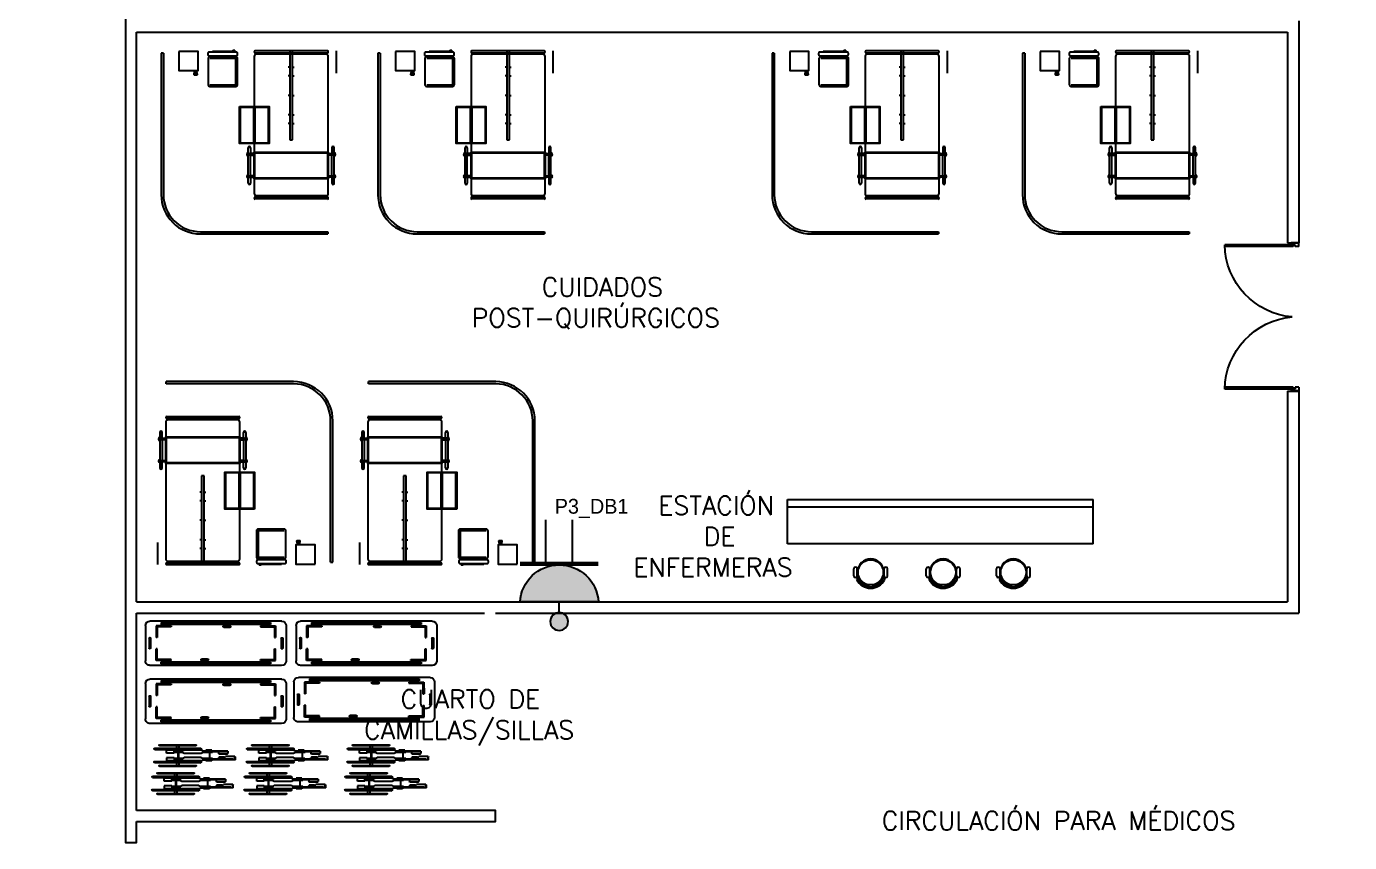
# Model space of a CAD drawing. Header units: metres. Extents: x -39 to 21688, y -24 to 9022.
# Drawn here: x 142.68 to 160.56, y 13.4 to 24.43 of the extents above; entities that cross this region are included whole.
import ezdxf

# ---------------------------------------------------------------- set-up
doc = ezdxf.new("R2010")
doc.units = ezdxf.units.M
doc.header["$MEASUREMENT"] = 0
for name, color, linetype in [('AN-TEXTO', 3, 'Continuous'), ('AR-MOBILIRIO', 1, 'Continuous'), ('AR-MUROS', 6, 'Continuous'), ('AR-PUERTAS', 2, 'Continuous'), ('AR-SUELO', 1, 'Continuous'), ('AR-VENTANAS', 2, 'Continuous'), ('MOBILIARIO', 42, 'Continuous')]:
    doc.layers.add(name, color=color, linetype=linetype)
doc.styles.add('REGULAR-2.5', font='romans.shx', dxfattribs={"height": 2.5})

# ---------------------------------------------------------------- blocks, each defined once
blk = doc.blocks.new('A$C15E859FE')
at = {"layer": 'AR-MOBILIRIO'}
for p, q in [((0.001, 1.84), (0, 0.06)), ((0.541, 1.9), (0.061, 1.9)), ((0.366, 1.855), (0.236, 1.855)), ((0.366, 1.835), (0.236, 1.835)), ((0.601, 1.84), (0.6, 0.06)), ((0.021, 1.69), (0.02, 0.21)), ((0.047, 1.69), (0.021, 1.69)), ((0.047, 1.69), (0.046, 0.21)), ((0.066, 1.553), (0.066, 1.758)), ((0.066, 1.758), (0.224, 1.758)), ((0.081, 1.553), (0.081, 1.743)), ((0.081, 1.743), (0.224, 1.743)), ((0.224, 1.743), (0.224, 1.758)), ((0.537, 1.757), (0.379, 1.758)), ((0.379, 1.743), (0.379, 1.758)), ((0.522, 1.742), (0.379, 1.743)), ((0.522, 1.553), (0.522, 1.742)), ((0.537, 1.553), (0.537, 1.757)), ((0.555, 1.69), (0.554, 0.21)), ((0.581, 1.69), (0.555, 1.69)), ((0.581, 1.69), (0.58, 0.21)), ((0.066, 1.553), (0.081, 1.553)), ((0.537, 1.553), (0.522, 1.553)), ((0.515, 1.14), (0.515, 1.06)), ((0.535, 1.14), (0.535, 1.06)), ((0.067, 0.84), (0.067, 0.76)), ((0.087, 0.84), (0.087, 0.76)), ((0.046, 0.21), (0.02, 0.21)), ((0.065, 0.348), (0.065, 0.143)), ((0.065, 0.348), (0.08, 0.348)), ((0.08, 0.348), (0.08, 0.158)), ((0.521, 0.347), (0.52, 0.158)), ((0.536, 0.347), (0.521, 0.347)), ((0.536, 0.347), (0.535, 0.143)), ((0.58, 0.21), (0.554, 0.21)), ((0.54, 0), (0.06, 0)), ((0.065, 0.143), (0.223, 0.143)), ((0.08, 0.158), (0.223, 0.158)), ((0.223, 0.158), (0.223, 0.143)), ((0.365, 0.07), (0.235, 0.07)), ((0.365, 0.05), (0.235, 0.05)), ((0.52, 0.158), (0.378, 0.158)), ((0.378, 0.158), (0.378, 0.143)), ((0.535, 0.143), (0.378, 0.143))]:
    blk.add_line(p, q, dxfattribs=at)
for centre, radius, start, end in [((0.061, 1.84), 0.06, 89.9537, 179.9537), ((0.236, 1.845), 0.01, 89.9537, 269.9537), ((0.366, 1.845), 0.01, 269.9537, 89.9537), ((0.541, 1.84), 0.06, 359.9537, 89.9537), ((0.525, 1.14), 0.01, 359.9537, 179.9537), ((0.525, 1.06), 0.01, 179.9537, 359.9537), ((0.077, 0.84), 0.01, 359.9537, 179.9537), ((0.077, 0.76), 0.01, 179.9537, 359.9537), ((0.06, 0.06), 0.06, 179.9537, 269.9537), ((0.235, 0.06), 0.01, 89.9537, 269.9537), ((0.365, 0.06), 0.01, 269.9537, 89.9537), ((0.54, 0.06), 0.06, 269.9537, 359.9537)]:
    blk.add_arc(centre, radius, start, end, dxfattribs=at)
blk = doc.blocks.new('111111')
at = {"layer": 'AR-PUERTAS', "linetype": 'Continuous'}
for p, q in [((254.317, 121.561), (254.317, 122.51)), ((254.342, 121.586), (254.342, 122.51)), ((256.267, 122.51), (256.242, 122.51)), ((256.242, 121.586), (256.242, 122.51)), ((256.267, 121.561), (256.267, 122.51)), ((254.292, 121.511), (254.292, 121.611)), ((254.317, 121.611), (254.292, 121.611)), ((254.342, 121.586), (254.317, 121.586)), ((254.342, 121.561), (254.317, 121.561)), ((254.342, 121.511), (254.342, 121.561)), ((256.242, 121.586), (256.267, 121.586)), ((256.242, 121.511), (256.242, 121.561)), ((256.242, 121.561), (256.267, 121.561)), ((256.267, 121.611), (256.292, 121.611)), ((256.292, 121.511), (256.292, 121.611)), ((254.342, 121.511), (254.292, 121.511)), ((256.242, 121.511), (256.292, 121.511))]:
    blk.add_line(p, q, dxfattribs=at)
for centre, start, end in [((254.297, 121.512), 5.0221, 88.847), ((256.287, 121.512), 91.153, 174.9779)]:
    blk.add_arc(centre, 0.999, start, end, dxfattribs=at)
blk = doc.blocks.new('AR-CAMILLA 2')
at = {"layer": 'AR-MOBILIRIO'}
for p, q in [((-0.11, 0.319, 0), (-0.41, 0.319, 0)), ((-0.41, 0.195, 0), (-0.41, -0.78, 0)), ((-0.385, -0.78, 0), (-0.385, 0.195, 0)), ((1.515, 0.207, 0), (-0.335, 0.207, 0)), ((1.377, 0.287, 0), (0.897, 0.287, 0)), ((0.897, 0.257, 0), (0.977, 0.257, 0)), ((0.957, -0.793, 0), (0.957, 0.207, 0)), ((0.957, 0.207, 0), (1.317, 0.207, 0)), ((0.967, -0.783, 0), (0.967, 0.197, 0)), ((0.967, 0.197, 0), (1.307, 0.197, 0)), ((0.977, 0.207, 0), (0.977, 0.27, 0)), ((0.997, 0.27, 0), (0.997, 0.207, 0)), ((1.277, 0.257, 0), (0.997, 0.257, 0)), ((1.277, 0.207, 0), (1.277, 0.27, 0)), ((1.297, 0.27, 0), (1.297, 0.207, 0)), ((1.297, 0.257, 0), (1.377, 0.257, 0)), ((1.307, 0.197, 0), (1.307, -0.783, 0)), ((1.317, 0.207, 0), (1.317, -0.793, 0)), ((1.565, -0.78, 0), (1.565, 0.195, 0)), ((1.59, 0.195, 0), (1.59, -0.78, 0)), ((2.032, -1.52, 0), (2.032, 0.2, 0)), ((2.032, 0.2, 0), (2.062, 0.2, 0)), ((2.062, -1.52, 0), (2.062, 0.2, 0)), ((-0.385, 0.157, 0), (-0.365, 0.157, 0)), ((-0.365, 0.177, 0), (-0.365, -0.763, 0)), ((1.545, -0.763, 0), (1.545, 0.177, 0)), ((1.565, 0.157, 0), (1.545, 0.157, 0)), ((0.79, -0.275, 0), (-0.41, -0.275, 0)), ((-0.41, -0.275, 0), (-0.41, -0.31, 0)), ((-0.41, -0.31, 0), (0.79, -0.31, 0)), ((-0.19, -0.275, 0), (-0.19, -0.252, 0)), ((-0.19, -0.31, 0), (-0.19, -0.333, 0)), ((-0.073, -0.275, 0), (-0.073, -0.252, 0)), ((-0.073, -0.31, 0), (-0.073, -0.333, 0)), ((0.19, -0.275, 0), (0.19, -0.252, 0)), ((0.19, -0.31, 0), (0.19, -0.333, 0)), ((0.453, -0.275, 0), (0.453, -0.252, 0)), ((0.453, -0.31, 0), (0.453, -0.333, 0)), ((0.57, -0.275, 0), (0.57, -0.252, 0)), ((0.57, -0.31, 0), (0.57, -0.333, 0)), ((0.79, -0.31, 0), (0.79, -0.275, 0)), ((0.35, -0.603, 0), (0.83, -0.603, 0)), ((0.35, -0.783, 0), (0.35, -0.603, 0)), ((0.83, -0.783, 0), (0.83, -0.603, 0)), ((-0.385, -0.743, 0), (-0.365, -0.743, 0)), ((-0.335, -0.793, 0), (1.515, -0.793, 0)), ((0.34, -0.793, 0), (0.84, -0.793, 0)), ((0.35, -0.783, 0), (0.83, -0.783, 0)), ((0.35, -0.803, 0), (0.83, -0.803, 0)), ((0.35, -0.983, 0), (0.35, -0.803, 0)), ((0.83, -0.983, 0), (0.83, -0.803, 0)), ((0.897, -0.843, 0), (0.977, -0.843, 0)), ((1.377, -0.873, 0), (0.897, -0.873, 0)), ((1.317, -0.793, 0), (0.957, -0.793, 0)), ((1.307, -0.783, 0), (0.967, -0.783, 0)), ((0.977, -0.793, 0), (0.977, -0.856, 0)), ((0.997, -0.856, 0), (0.997, -0.793, 0)), ((1.277, -0.843, 0), (0.997, -0.843, 0)), ((1.277, -0.793, 0), (1.277, -0.856, 0)), ((1.297, -0.856, 0), (1.297, -0.793, 0)), ((1.297, -0.843, 0), (1.377, -0.843, 0)), ((1.565, -0.743, 0), (1.545, -0.743, 0)), ((-0.419, -1.081, 0), (-0.419, -1.054, 0)), ((-0.394, -1.054, 0), (-0.419, -1.054, 0)), ((-0.331, -1.054, 0), (-0.346, -1.054, 0)), ((-0.309, -1.042, 0), (-0.309, -1.392, 0)), ((0.044, -1.04, 0), (-0.306, -1.04, 0)), ((0.35, -0.983, 0), (0.83, -0.983, 0)), ((-0.419, -1.081, 0), (-0.394, -1.081, 0)), ((-0.407, -1.358, 0), (-0.407, -1.081, 0)), ((-0.346, -1.081, 0), (-0.331, -1.081, 0)), ((-0.134, -1.582, 0), (-0.144, -1.582, 0)), ((-0.144, -1.812, 0), (-0.144, -1.584, 0)), ((-0.134, -1.587, 0), (-0.144, -1.587, 0)), ((-0.119, -1.6, 0), (-0.119, -1.569, 0)), ((-0.114, -1.601, 0), (-0.114, -1.568, 0)), ((-0.109, -1.602, 0), (-0.109, -1.567, 0)), ((-0.104, -1.603, 0), (-0.104, -1.566, 0)), ((-0.099, -1.604, 0), (-0.099, -1.565, 0)), ((-0.094, -1.605, 0), (-0.094, -1.565, 0)), ((-0.089, -1.605, 0), (-0.089, -1.564, 0)), ((-0.378, -2.02, 0), (1.532, -2.02, 0)), ((-0.378, -2.02, 0), (-0.378, -2.05, 0)), ((-0.378, -2.05, 0), (1.532, -2.05, 0))]:
    blk.add_line(p, q, dxfattribs=at)
at = {"layer": 'AR-MOBILIRIO', "elevation": 0}
for points in [[(0.34, -0.993), (0.34, -0.593), (0.84, -0.593), (0.84, -0.993)], [(-0.404, -1.812), (-0.144, -1.812), (-0.144, -1.552), (-0.404, -1.552)]]:
    blk.add_lwpolyline(points, close=True, dxfattribs=at)
for points in [[(-0.394, -1.035), (-0.394, -1.406, 0.414214), (-0.379, -1.421), (-0.361, -1.421, 0.414214), (-0.346, -1.406), (-0.346, -1.035, 0.414214), (-0.361, -1.02), (-0.379, -1.02, 0.414214)], [(-0.331, -1.042), (-0.331, -1.392, 0.414214), (-0.306, -1.417), (0.044, -1.417, 0.414214), (0.069, -1.392), (0.069, -1.042, 0.414214), (0.044, -1.017), (-0.306, -1.017, 0.414214)], [(-0.131, -1.572), (-0.091, -1.564, -0.487928), (-0.085, -1.569), (-0.085, -1.6, -0.487928), (-0.091, -1.605), (-0.131, -1.598, -0.344151), (-0.134, -1.593), (-0.134, -1.576, -0.344151)]]:
    blk.add_lwpolyline(points, format="xyb", close=True, dxfattribs=at)
blk.add_lwpolyline([(0.047, -1.392), (0.047, -1.042)], dxfattribs=at)
at = {"layer": 'AR-MOBILIRIO'}
for centre, radius, start, end in [((-0.397, 0.195, 0), 0.0125, 360, 180), ((-0.335, 0.177, 0), 0.03, 90, 180), ((0.897, 0.272, 0), 0.015, 90, 270), ((0.987, 0.287, 0), 0.02, 360, 180), ((0.987, 0.27, 0), 0.01, 360, 180), ((1.287, 0.287, 0), 0.02, 360, 180), ((1.287, 0.27, 0), 0.01, 360, 180), ((1.377, 0.272, 0), 0.015, 270, 90), ((1.515, 0.177, 0), 0.03, 360, 90), ((1.578, 0.195, 0), 0.0125, 360, 180), ((-0.397, -0.78, 0), 0.0125, 180, 360), ((-0.335, -0.763, 0), 0.03, 180, 270), ((0.897, -0.858, 0), 0.015, 90, 270), ((0.987, -0.873, 0), 0.02, 180, 360), ((0.987, -0.856, 0), 0.01, 180, 360), ((1.287, -0.873, 0), 0.02, 180, 360), ((1.287, -0.856, 0), 0.01, 180, 360), ((1.377, -0.858, 0), 0.015, 270, 90), ((1.515, -0.763, 0), 0.03, 270, 360), ((1.578, -0.78, 0), 0.0125, 180, 360), ((-0.306, -1.042, 0), 0.0029, 90, 180), ((0.044, -1.042, 0), 0.0029, 360, 90), ((1.532, -1.52, 0), 0.5, 270, 360), ((1.532, -1.52, 0), 0.53, 270, 360)]:
    blk.add_arc(centre, radius, start, end, dxfattribs=at)
blk = doc.blocks.new('S-RUEDAS2')
at = {"layer": 'AR-MOBILIRIO'}
for p, q in [((-0.146, 0.253), (-0.146, -0.237)), ((-0.133, 0.253), (-0.133, -0.237)), ((-0.097, 0.32), (-0.097, -0.304)), ((-0.081, 0.32), (-0.081, -0.304)), ((0.081, 0.32), (0.081, -0.304)), ((0.097, 0.32), (0.097, -0.304)), ((0.133, 0.253), (0.133, -0.237)), ((0.146, 0.253), (0.146, -0.237)), ((-0.133, 0.024), (-0.097, 0.024)), ((-0.081, 0.024), (-0.061, 0.024)), ((-0.071, 0.058), (-0.071, 0.16)), ((-0.032, 0.16), (-0.071, 0.16)), ((-0.032, 0.058), (-0.071, 0.058)), ((-0.061, -0.056), (-0.061, 0.058)), ((-0.042, -0.055), (-0.042, 0.058)), ((-0.042, 0.008), (0.042, 0.008)), ((-0.042, 0), (0.042, 0)), ((-0.032, 0.058), (-0.032, 0.16)), ((0.032, 0.16), (0.071, 0.16)), ((0.032, 0.058), (0.032, 0.16)), ((0.032, 0.058), (0.071, 0.058)), ((0.042, -0.055), (0.042, 0.058)), ((0.061, -0.056), (0.061, 0.058)), ((0.061, 0.024), (0.081, 0.024)), ((0.071, 0.058), (0.071, 0.16)), ((0.097, 0.024), (0.133, 0.024)), ((-0.133, -0.008), (-0.097, -0.008)), ((-0.081, -0.008), (-0.061, -0.008)), ((-0.074, -0.308), (-0.074, -0.077)), ((-0.028, -0.308), (-0.028, -0.077)), ((0.028, -0.308), (0.028, -0.077)), ((0.061, -0.008), (0.081, -0.008)), ((0.074, -0.308), (0.074, -0.077)), ((0.097, -0.008), (0.133, -0.008)), ((-0.061, -0.462), (-0.061, -0.329)), ((-0.042, -0.462), (-0.042, -0.329)), ((0.042, -0.462), (0.042, -0.329)), ((0.061, -0.462), (0.061, -0.329)), ((-0.071, -0.451), (-0.071, -0.371)), ((-0.061, -0.371), (-0.071, -0.371)), ((-0.061, -0.451), (-0.071, -0.451)), ((-0.061, -0.462), (-0.042, -0.462)), ((-0.058, -0.668), (-0.058, -0.462)), ((-0.048, -0.668), (-0.048, -0.462)), ((-0.042, -0.422), (0.042, -0.422)), ((0.061, -0.462), (0.042, -0.462)), ((0.048, -0.74), (0.048, -0.462)), ((0.058, -0.772), (0.058, -0.462)), ((0.071, -0.371), (0.061, -0.371)), ((0.071, -0.451), (0.061, -0.451)), ((0.071, -0.451), (0.071, -0.371)), ((-0.058, -0.668), (-0.027, -0.668)), ((-0.048, -0.542), (-0.027, -0.542)), ((-0.019, -0.55), (-0.027, -0.542)), ((-0.019, -0.66), (-0.027, -0.668)), ((-0.019, -0.66), (-0.019, -0.55)), ((0.02, -0.63), (0.012, -0.638)), ((0.012, -0.765), (0.012, -0.638)), ((0.048, -0.63), (0.02, -0.63)), ((0.023, -0.55), (0.031, -0.542)), ((0.023, -0.62), (0.023, -0.55)), ((0.048, -0.62), (0.023, -0.62)), ((0.023, -0.62), (0.031, -0.627)), ((0.048, -0.542), (0.031, -0.542)), ((0.048, -0.627), (0.031, -0.627)), ((0.058, -0.765), (0.012, -0.765)), ((0.012, -0.765), (0.02, -0.772)), ((0.058, -0.772), (0.02, -0.772)), ((0.058, -0.74), (0.048, -0.74))]:
    blk.add_line(p, q, dxfattribs=at)
for centre, radius, start, end in [((-0.14, 0.253), 0.00653, 360, 180), ((-0.089, 0.32), 0.00816, 360, 180), ((0.089, 0.32), 0.00816, 360, 180), ((0.14, 0.253), 0.00653, 0, 180), ((-0.051, -0.077), 0.0231, 360, 180), ((0.051, -0.077), 0.0231, 360, 180), ((-0.14, -0.237), 0.00653, 180, 0), ((-0.089, -0.304), 0.00816, 180, 0), ((-0.051, -0.308), 0.0231, 180, 0), ((0.051, -0.308), 0.0231, 180, 0), ((0.089, -0.304), 0.00816, 180, 0), ((0.14, -0.237), 0.00653, 180, 0)]:
    blk.add_arc(centre, radius, start, end, dxfattribs=at)
blk = doc.blocks.new('16A twin WP')
at = {"ltscale": 8}
h = blk.add_hatch(color=256, dxfattribs=at)
edge = h.paths.add_edge_path()
edge.add_ellipse((17.39, -0.95), major_axis=(0.17, 17.42), ratio=1, start_angle=273.70892, end_angle=447.42959, ccw=False)
edge.add_line((34.79, 0), (0, 0))
h = blk.add_hatch(color=256, dxfattribs=at)
edge = h.paths.add_edge_path()
edge.add_ellipse((17.39, -8.68), major_axis=(-2.81, 2.81), ratio=1, start_angle=0, end_angle=360)
for p, q in [((11.47, 16.91), (11.47, 36.51)), ((23.31, 16.91), (23.31, 36.51)), ((34.79, 0), (0, 0)), ((17.39, -4.7), (17.39, 0))]:
    blk.add_line(p, q, dxfattribs=at)
at = {"ltscale": 8, "const_width": 2}
blk.add_lwpolyline([(34.79, 16.91), (-0.01, 16.91)], dxfattribs=at)
at = {"ltscale": 8, "extrusion": (0, 0, -1)}
blk.add_ellipse((17.39, -0.95), major_axis=(0.17, 17.42), ratio=1, start_param=-1.525934, end_param=1.506063, dxfattribs=at)
at = {"ltscale": 8}
blk.add_ellipse((17.39, -8.68), major_axis=(-2.81, 2.81), ratio=1, start_param=3.926991, end_param=10.210176, dxfattribs=at)

msp = doc.modelspace()

# ---------------------------------------------------------------- linework, layer by layer
at = {"layer": 'AR-MOBILIRIO'}
for p, q in [((152.96154, 18.03538, 0), (157.09328, 18.03538, 0)), ((152.96154, 17.43538, 0), (152.96154, 18.03538, 0)), ((152.96154, 17.93538, 0), (157.09328, 17.93538, 0)), ((157.09328, 17.43538, 0), (157.09328, 18.03538, 0)), ((157.09328, 17.43538, 0), (152.96154, 17.43538, 0))]:
    msp.add_line(p, q, dxfattribs=at)
at = {"layer": 'AR-MOBILIRIO', "extrusion": (3.97206e-07, -1.97556e-06, 1)}
for p, q in [((153.85903, 17.00257, 0.00004), (153.8589, 17.09757, 0.00004)), ((153.90653, 17.00264, 0.00004), (153.9064, 17.09764, 0.00004)), ((154.26753, 17.00315, 0.00004), (154.2674, 17.09815, 0.00004)), ((154.31503, 17.00322, 0.00004), (154.3149, 17.09822, 0.00004)), ((154.83817, 17.00257, 0.00004), (154.83803, 17.09757, 0.00004)), ((154.88567, 17.00264, 0.00004), (154.88553, 17.09764, 0.00004)), ((155.24667, 17.00315, 0.00004), (155.24653, 17.09815, 0.00004)), ((155.29417, 17.00322, 0.00004), (155.29403, 17.09822, 0.00004)), ((155.78693, 17.00257, 0.00004), (155.7868, 17.09757, 0.00004)), ((155.83443, 17.00264, 0.00004), (155.8343, 17.09764, 0.00004)), ((156.19543, 17.00315, 0.00004), (156.1953, 17.09815, 0.00004)), ((156.24293, 17.00322, 0.00004), (156.2428, 17.09822, 0.00004)), ((153.88554, 16.97886, 0.00004), (153.88282, 16.97885, 0.00004)), ((154.0587, 16.88175, 0.00004), (154.05874, 16.8577, 0.00004)), ((154.1157, 16.88183, 0.00004), (154.11574, 16.85778, 0.00004)), ((154.28859, 16.97943, 0.00004), (154.29132, 16.97943, 0.00004)), ((154.86468, 16.97886, 0.00004), (154.86195, 16.97885, 0.00004)), ((155.03784, 16.88175, 0.00004), (155.03787, 16.8577, 0.00004)), ((155.09484, 16.88183, 0.00004), (155.09487, 16.85778, 0.00004)), ((155.26773, 16.97943, 0.00004), (155.27045, 16.97943, 0.00004)), ((155.81344, 16.97886, 0.00004), (155.81072, 16.97885, 0.00004)), ((155.9866, 16.88175, 0.00004), (155.98664, 16.8577, 0.00004)), ((156.0436, 16.88183, 0.00004), (156.04364, 16.85778, 0.00004)), ((156.21649, 16.97943, 0.00004), (156.21922, 16.97943, 0.00004))]:
    msp.add_line(p, q, dxfattribs=at)
for centre in [(154.08696, 17.05039, 0.00006), (155.0661, 17.05039, 0.00006), (156.01486, 17.05039, 0.00006)]:
    msp.add_circle(centre, 0.171, dxfattribs=at)
for centre, radius, start, end in [((154.08696, 17.05039, 0.00006), 0.1805, 279.166093, 260.996652), ((155.0661, 17.05039, 0.00006), 0.1805, 279.166093, 260.996652), ((156.01486, 17.05039, 0.00006), 0.1805, 279.166093, 260.996652), ((153.88265, 17.0976, 0.00006), 0.02375, 0.081372, 180.081372), ((153.88278, 17.0026, 0.00006), 0.02375, 180.081372, 0.081372), ((154.29115, 17.09818, 0.00006), 0.02375, 0.081372, 180.081372), ((154.29128, 17.00318, 0.00006), 0.02375, 180.081372, 0.081372), ((154.86178, 17.0976, 0.00006), 0.02375, 0.081372, 180.081372), ((154.86192, 17.0026, 0.00006), 0.02375, 180.081372, 0.081372), ((155.27028, 17.09818, 0.00006), 0.02375, 0.081372, 180.081372), ((155.27042, 17.00318, 0.00006), 0.02375, 180.081372, 0.081372), ((155.81055, 17.0976, 0.00006), 0.02375, 0.081372, 180.081372), ((155.81068, 17.0026, 0.00006), 0.02375, 180.081372, 0.081372), ((156.21905, 17.09818, 0.00006), 0.02375, 0.081372, 180.081372), ((156.21918, 17.00318, 0.00006), 0.02375, 180.081372, 0.081372), ((153.90682, 16.95413, 0.00006), 0.0095, 28.119941, 208.119941), ((154.08696, 17.05039, 0.00006), 0.21375, 208.119941, 332.042804), ((154.08696, 17.05039, 0.00006), 0.19475, 208.119941, 332.042804), ((154.26738, 16.95464, 0.00006), 0.0095, 332.042804, 152.042804), ((154.88596, 16.95413, 0.00006), 0.0095, 28.119941, 208.119941), ((155.0661, 17.05039, 0.00006), 0.21375, 208.119941, 332.042804), ((155.0661, 17.05039, 0.00006), 0.19475, 208.119941, 332.042804), ((155.24651, 16.95464, 0.00006), 0.0095, 332.042804, 152.042804), ((155.83472, 16.95413, 0.00006), 0.0095, 28.119941, 208.119941), ((156.01486, 17.05039, 0.00006), 0.21375, 208.119941, 332.042804), ((156.01486, 17.05039, 0.00006), 0.19475, 208.119941, 332.042804), ((156.19528, 16.95464, 0.00006), 0.0095, 332.042804, 152.042804)]:
    msp.add_arc(centre, radius, start, end, dxfattribs=at)
at = {"layer": 'AR-MUROS'}
for p, q in [((144.16989, 16.65006), (159.71989, 16.65006)), ((144.16989, 16.50006), (148.86989, 16.50006)), ((149.01989, 16.50006), (159.86989, 16.50006))]:
    msp.add_line(p, q, dxfattribs=at)
for points in [[(144.01989, 46.29698), (144.01989, 13.40006), (144.16989, 13.40006), (144.16989, 13.68495)], [(159.86989, 24.50006), (159.86989, 21.50006)], [(144.16989, 16.65006), (144.16989, 24.35006)], [(144.16989, 24.35006), (148.73685, 24.35006), (159.71989, 24.35006)], [(159.71989, 24.35006), (159.71989, 21.50006)], [(159.71989, 21.50006), (159.86989, 21.50006)], [(159.71989, 19.50006), (159.71989, 16.65006)], [(159.71989, 19.50006), (159.86989, 19.50006)], [(159.86989, 19.50006), (159.86989, 16.50006)], [(144.16989, 13.83495), (144.16989, 16.50006)], [(144.16989, 13.68495), (149.02034, 13.68495), (149.02034, 13.83495), (144.16989, 13.83495)]]:
    msp.add_lwpolyline(points, dxfattribs=at)
at = {"layer": 'AR-PUERTAS'}
msp.add_circle((164.88265, 27.62249), 40.08066, dxfattribs=at)

# ---------------------------------------------------------------- block references
at = {"xscale": -1, "rotation": 90}
msp.add_blockref('111111', (281.381, 275.79226), dxfattribs=at)
at = {"layer": 'AR-MUROS'}
for p, rotation in [((146.55181, 23.68417, 0), 270), ((149.48045, 23.68417, 0), 270), ((154.8054, 23.68417, 0), 270), ((158.18791, 23.68417, 0), 270), ((144.77086, 17.56434, 0), 89.99998641590759), ((147.50096, 17.56434, 0), 89.99998641590759)]:
    msp.add_blockref('AR-CAMILLA 2', p, dxfattribs=dict(at, rotation=rotation))
at = {"layer": 'AR-SUELO', "xscale": 0.0304565344946113, "yscale": 0.0304565344946113, "zscale": 0.0304565344946113}
msp.add_blockref('16A twin WP', (149.34966, 16.64997), dxfattribs=at)
at = {"layer": 'MOBILIARIO', "xscale": -1}
for name, p, rotation in [('A$C15E859FE', (144.28901, 15.79296), 269.9536920354078), ('A$C15E859FE', (146.3237, 15.79296), 269.9536920354078), ('A$C15E859FE', (144.28901, 15.00914), 269.9536920354078), ('A$C15E859FE', (146.2946, 15.03092), 269.9536920354078), ('S-RUEDAS2', (144.73387, 14.57607), 89.95369203541115), ('S-RUEDAS2', (145.98271, 14.57607), 89.95369203541115), ('S-RUEDAS2', (147.34279, 14.57607), 89.95369203541115), ('S-RUEDAS2', (144.70421, 14.19777), 89.95369203541115), ('S-RUEDAS2', (145.95305, 14.19777), 89.95369203541115), ('S-RUEDAS2', (147.31313, 14.19777), 89.95369203541115)]:
    msp.add_blockref(name, p, dxfattribs=dict(at, rotation=rotation))

# ---------------------------------------------------------------- texts
at = {"layer": 'AN-TEXTO', "char_height": 0.25, "attachment_point": 1, "style": 'REGULAR-2.5'}
for s, width, heights, insert in [('\\pi0.89348;CUIDADOS\\P\\pi-0.05295;POST-QUIRÚRGICOS ', 3.5369651, [0], (148.74863, 21.03029)), ('\\pi0.95301;ESTACIÓN\\P\\pi1.5661;DE\\P\\pi0.61372;ENFERMERAS', 3.5369651, [0], (150.26487, 18.07748)), ('\\pi0.72086;CUARTO DE\\P\\pi0.22682;CAMILLAS/SILLAS ', 3.5369651, [0], (147.01484, 15.46321)), ('\\pi0.22058;CIRCULACIÓN PARA MÉDICOS ', 5.7863988, [0.30966], (154.01588, 13.82044))]:
    msp.add_mtext_dynamic_manual_height_columns(s, width=width, gutter_width=1.25, heights=heights, dxfattribs=dict(at, insert=insert))
at = {"layer": 'AR-VENTANAS', "insert": (149.81844, 18.04291), "char_height": 0.2, "attachment_point": 1}
msp.add_mtext_dynamic_manual_height_columns('P3_DB1', width=3.1262579, gutter_width=1, heights=[0], dxfattribs=at)

doc.saveas('drawing.dxf')
